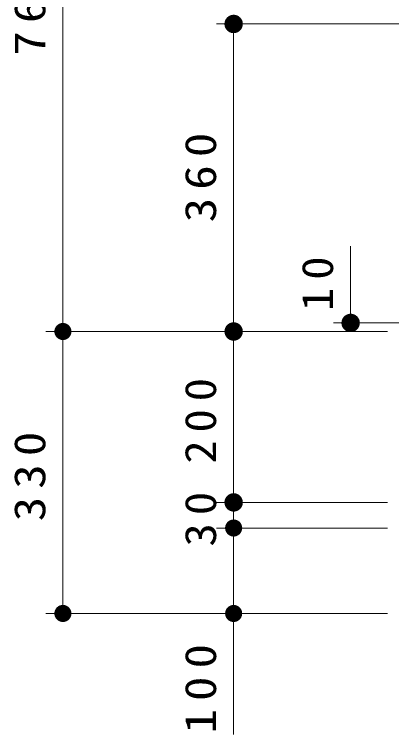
# Model space of a CAD drawing. Units: millimetres on the paper, scale 1:20. Extents: x -365 to 12, y -38 to 257.
# Drawn here: x -148.4 to -126.31, y 80 to 122.14 of the extents above; entities that cross this region are included whole.
import ezdxf

# ---------------------------------------------------------------- set-up
doc = ezdxf.new("R2010")
doc.units = ezdxf.units.MM
doc.layers.add('LY_1', color=7, linetype='Continuous', lineweight=25)
doc.styles.add('ＭＳ ゴシック', font='')
doc.styles.get('ＭＳ ゴシック').set_extended_font_data('MS Gothic')

# ---------------------------------------------------------------- blocks, each defined once
blk = doc.blocks.new('filled_dot')
at = {"color": 0, "linetype": 'Continuous', "lineweight": -2, "const_width": 1.25}
blk.add_lwpolyline([(-0.625, 0, 1), (0.625, 0, 1)], format="xyb", close=True, dxfattribs=at)

msp = doc.modelspace()

# ---------------------------------------------------------------- linework, layer by layer
at = {"layer": 'LY_1', "lineweight": 13}
for p, q in [((-145.558, 103.586), (-145.558, 141.586)), ((-125.141, 121.58), (-136.558, 121.58)), ((-135.558, 104.086), (-135.558, 121.58)), ((-128.707, 103.586), (-128.707, 108.58)), ((-123.558, 104.086), (-129.707, 104.086)), ((-126.558, 103.586), (-146.558, 103.586)), ((-145.558, 87.086), (-145.558, 103.586)), ((-135.558, 93.586), (-135.558, 103.586)), ((-126.558, 93.586), (-136.558, 93.586)), ((-135.558, 92.086), (-135.558, 93.586)), ((-126.558, 92.086), (-136.558, 92.086)), ((-135.558, 79.998), (-135.558, 92.086)), ((-126.558, 87.086), (-146.558, 87.086))]:
    msp.add_line(p, q, dxfattribs=at)

# ---------------------------------------------------------------- block references
for p, xscale, yscale, rotation in [((-135.558, 121.58), 0.431, 0.431, 270), ((-128.707, 104.086), 0.431, 0.431, 270), ((-135.558, 103.586), 0.431, 0.431, 270), ((-145.558, 103.586), 0.4, 0.4, 270), ((-135.558, 93.586), 0.431, 0.431, 270), ((-135.558, 92.086), 0.4, 0.4, 270), ((-145.558, 87.086), 0.4, 0.4, 90), ((-135.558, 87.086), 0.4, 0.4, 90)]:
    msp.add_blockref('filled_dot', p, dxfattribs=dict(at, xscale=xscale, yscale=yscale, rotation=rotation))

# ---------------------------------------------------------------- texts
at = {"layer": 'LY_1', "char_height": 1.833, "attachment_point": 8, "rotation": 90, "style": 'ＭＳ ゴシック'}
for s, insert in [('\\T1.33;\\W1.15;760', (-146.558, 122.586)), ('\\T1.33;\\W1.15;360', (-136.558, 112.833)), ('\\T1.34;\\W1.1;10', (-129.707, 106.611)), ('\\T1.33;\\W1.1;200', (-136.558, 98.586)), ('\\T1.33;\\W1.15;330', (-146.558, 95.336)), ('\\T1.34;\\W1.1;30', (-136.558, 92.836)), ('\\T1.33;\\W1.15;100', (-136.558, 82.915))]:
    msp.add_mtext(s, dxfattribs=dict(at, insert=insert))

doc.saveas('drawing.dxf')
